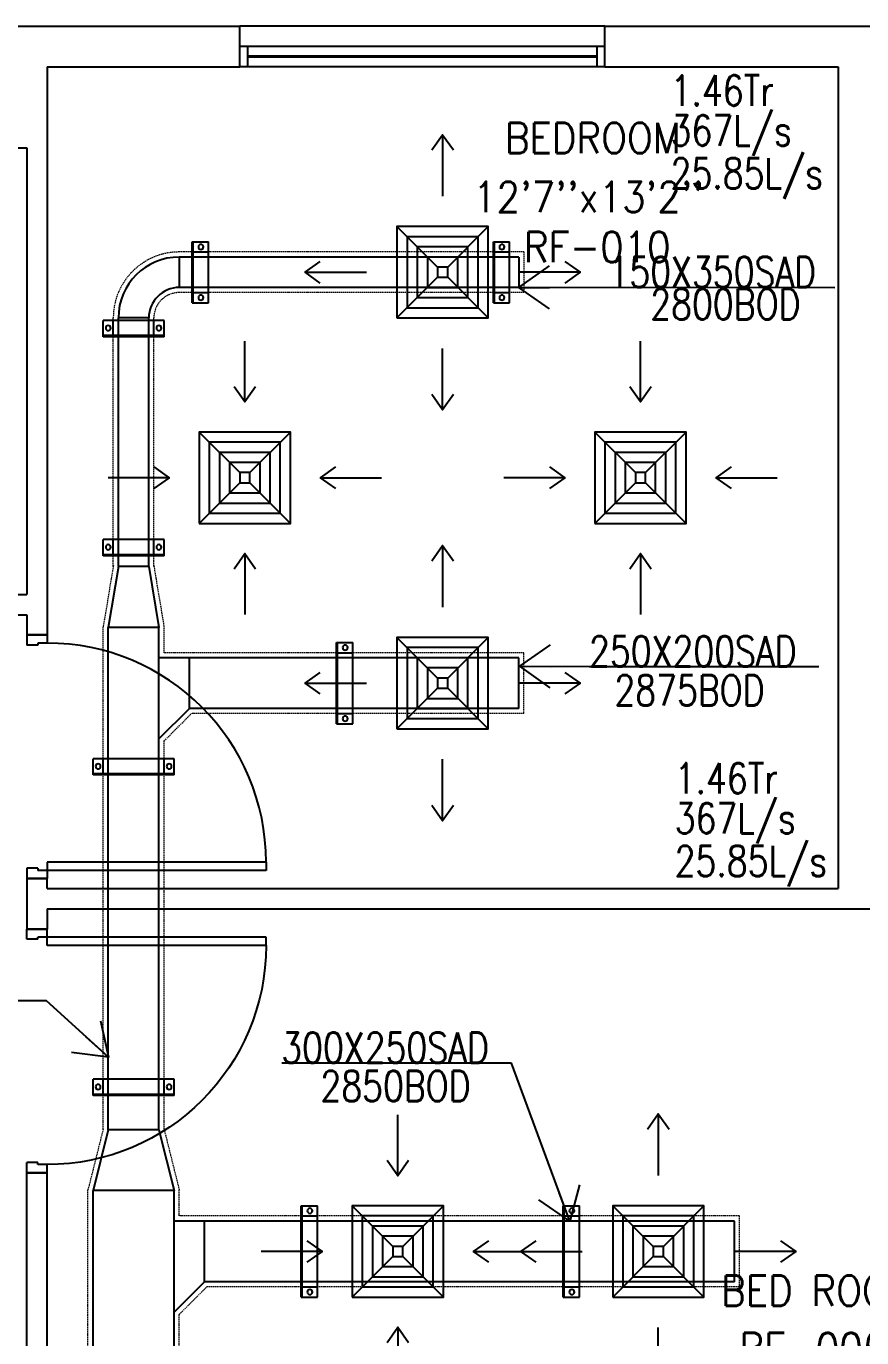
# Model space of a CAD drawing. Header units: millimetres. Extents: x -1288794 to 2153086, y -2701644 to -1335282.
# Drawn here: x 1832283 to 1836401, y -1479744 to -1473280 of the extents above; entities that cross this region are included whole.
import ezdxf

# ---------------------------------------------------------------- set-up
doc = ezdxf.new("R2010")
doc.units = ezdxf.units.MM
doc.header["$LTSCALE"] = 100
doc.linetypes.add('HIDDEN', pattern=[9.524999999999999, 6.349999999999999, -3.174999999999999])
for name, color, linetype in [('A-ANNO-TEXT', 8, 'Continuous'), ('A-DOOR', 4, 'Continuous'), ('A-GLAZ', 5, 'Continuous'), ('A-WALL-FULL', 8, 'Continuous'), ('AC-SAD', 3, 'Continuous'), ('AC-SAD TEXT', 3, 'Continuous'), ('M-HANGER', 30, 'Continuous'), ('RAD RIGHT', 1, 'Continuous'), ('SAD RIGHT', 3, 'Continuous')]:
    doc.layers.add(name, color=color, linetype=linetype)
doc.layers.add('INSULATION', color=1, linetype='Continuous', lineweight=5)
doc.styles.add('ROMANS', font='romans.shx', dxfattribs={"width": 0.8})
doc.styles.add('SIMPLEX', font='simplex.shx', dxfattribs={"width": 0.8})
doc.dimstyles.new('100 of DIM2', dxfattribs={"dimscale": 0, "dimtxt": 200, "dimasz": 150, "dimexe": 75, "dimexo": 200, "dimgap": 75, "dimtad": 1, "dimdec": 0, "dimrnd": 5, "dimzin": 0, "dimdsep": 46, "dimtxsty": 'ROMANS', "dimblk": 'ARCHTICK', "dimcen": 100, "dimclrd": 94, "dimclre": 94, "dimclrt": 2, "dimadec": 0, "dimazin": 0, "dimtfac": 1, "dimtdec": 0, "dimtofl": 0, "dimtmove": 2, "dimatfit": 3, "dimldrblk": 'OPEN90', "dimfxl": 75, "dimtolj": 1, "dimtzin": 0, "dimarcsym": 0})

# ---------------------------------------------------------------- blocks, each defined once
blk = doc.blocks.new('D-120-R1')
for p, q in [((-80.00000000005821, 1180.000000000058), (-40.00000000005821, 1180.000000000058)), ((-80.00000000005821, 1180.000000000029), (-80, 100.0000000000291)), ((-40.00000000005821, 1180.000000000058), (-40, 55.0000000000291)), ((-1200, 100), (-1160, 100)), ((-1200, 100), (-1200, -5.82077e-11)), ((-1160, 100), (-1160, 54.9999999999709)), ((-80, 100.0000000000291), (0, 100.0000000000582)), ((0, 100.0000000000582), (0, 0)), ((-1160, 54.9999999999709), (-1150, 55)), ((-1150, 55), (-1150, -5.82077e-11)), ((-50, 55.0000000000291), (-40, 55.0000000000291)), ((-50, 55.0000000000291), (-50, 0)), ((-50, 0), (0, 0)), ((-1200, -5.82077e-11), (-1150, -5.82077e-11))]:
    blk.add_line(p, q)
at = {"linetype": 'Continuous'}
blk.add_arc((-80, 100.0000000000291), 1080, 90.00000000000308, 180.0000000000015, dxfattribs=at)
blk = doc.blocks.new('W-180')
for p, q in [((1800, 100.000000000007), (0, 100)), ((40, 0), (40, 100)), ((1759.999999999854, 100.0000000000064), (1760, 7.5318e-12)), ((1800, 6.9917e-12), (0, 0))]:
    blk.add_line(p, q)
at = {"linetype": 'Continuous'}
for p, q in [((1759.999999999923, 53.0000000000036), (40, 52.99999999998624)), ((1759.999999999932, 47.00000000000357), (40, 46.99999999998624))]:
    blk.add_line(p, q, dxfattribs=at)
blk = doc.blocks.new('_ArchTick')
at = {"color": 0, "linetype": 'ByBlock', "const_width": 0.15}
blk.add_lwpolyline([(-0.5, -0.5), (0.5, 0.5)], dxfattribs=at)
blk = doc.blocks.new('*U289')
at = {"linetype": 'Continuous'}
for p, q in [((-37.50000000000023, -171.1433624571628), (-37.49999999999302, 228.8566375428927)), ((42.49999999999972, 228.8566375428927), (-37.50000000000028, 228.8566375428927)), ((37.49999999999977, -171.1433624571647), (37.500000000007, 228.8566375428927)), ((42.49999999999977, -171.1433624571647), (42.50000000000698, 228.8566375428927)), ((42.49999999999994, 178.8566375428927), (-37.50000000000006, 178.8566375428927)), ((42.49999999999247, -121.1433624571647), (-37.50000000000752, -121.1433624571628)), ((42.49999999999247, -171.1433624571647), (-37.50000000000752, -171.1433624571628))]:
    blk.add_line(p, q, dxfattribs=at)
for centre in [(-2.859934511434403e-13, 203.8566375428927), (-7.514475905689485e-12, -146.1433624571647)]:
    blk.add_circle(centre, 12.5, dxfattribs=at)
blk = doc.blocks.new('*U290')
at = {"linetype": 'Continuous'}
for p, q in [((-37.50000000000024, -179.5471090764013), (-37.49999999999302, 220.4528909235378)), ((42.49999999999971, 220.4528909235378), (-37.50000000000029, 220.4528909235378)), ((37.49999999999976, -179.5471090764032), (37.50000000000699, 220.4528909235378)), ((42.49999999999976, -179.5471090764032), (42.50000000000698, 220.4528909235378)), ((42.49999999999994, 170.4528909235378), (-37.50000000000006, 170.4528909235378)), ((42.49999999999246, -129.5471090764032), (-37.50000000000752, -129.5471090764013)), ((42.49999999999246, -179.5471090764032), (-37.50000000000752, -179.5471090764013))]:
    blk.add_line(p, q, dxfattribs=at)
for centre in [(-2.913225216616411e-13, 195.4528909235378), (-7.519804976207685e-12, -154.5471090764032)]:
    blk.add_circle(centre, 12.5, dxfattribs=at)
blk = doc.blocks.new('*U291')
at = {"linetype": 'Continuous'}
for p, q in [((-37.50000000000023, -152.1903610192212), (-37.49999999999307, 147.8096389806015)), ((42.49999999999967, 147.8096389806015), (-37.50000000000033, 147.8096389806015)), ((37.49999999999977, -152.1903610192231), (37.50000000000695, 147.8096389806015)), ((42.49999999999977, -152.1903610192231), (42.50000000000693, 147.8096389806015)), ((42.49999999999989, 97.80963898060148), (-37.50000000000011, 97.80963898060148)), ((42.49999999999248, -102.1903610192231), (-37.50000000000751, -102.1903610192212)), ((42.49999999999248, -152.1903610192231), (-37.50000000000751, -152.1903610192212))]:
    blk.add_line(p, q, dxfattribs=at)
for centre in [(-3.343991750170971e-13, 122.8096389806015), (-7.503373675443233e-12, -127.1903610192231)]:
    blk.add_circle(centre, 12.5, dxfattribs=at)
blk = doc.blocks.new('*U292')
at = {"linetype": 'Continuous'}
for p, q in [((-37.50000000000021, -111.4740904114415), (-37.49999999999304, 188.5259095884976)), ((42.49999999999969, 188.5259095884976), (-37.50000000000031, 188.5259095884976)), ((42.49999999999991, 138.5259095884976), (-37.50000000000009, 138.5259095884976)), ((37.49999999999979, -111.4740904114434), (37.50000000000697, 188.5259095884976)), ((42.49999999999979, -111.4740904114434), (42.50000000000696, 188.5259095884976)), ((42.4999999999925, -61.4740904114434), (-37.50000000000749, -61.47409041144149)), ((42.4999999999925, -111.4740904114434), (-37.50000000000749, -111.4740904114415))]:
    blk.add_line(p, q, dxfattribs=at)
for centre in [(-3.099742684753437e-13, 163.5259095884976), (-7.47894876890148e-12, -86.4740904114434)]:
    blk.add_circle(centre, 12.5, dxfattribs=at)
blk = doc.blocks.new('*U296')
at = {"linetype": 'Continuous'}
for p, q in [((-37.50000000000026, -201.5569319976466), (-37.49999999999301, 248.4430680022924)), ((42.49999999999972, 248.4430680022924), (-37.50000000000028, 248.4430680022924)), ((42.49999999999995, 198.4430680022924), (-37.50000000000005, 198.4430680022924)), ((37.49999999999974, -201.5569319976485), (37.50000000000701, 248.4430680022924)), ((42.49999999999974, -201.5569319976485), (42.50000000000699, 248.4430680022924)), ((42.49999999999245, -151.5569319976485), (-37.50000000000754, -151.5569319976466)), ((42.49999999999245, -201.5569319976485), (-37.50000000000754, -201.5569319976466))]:
    blk.add_line(p, q, dxfattribs=at)
for centre in [(-2.744471316873387e-13, 223.4430680022924), (-7.532683563293337e-12, -176.5569319976485)]:
    blk.add_circle(centre, 12.5, dxfattribs=at)
blk = doc.blocks.new('*U297')
at = {"linetype": 'Continuous'}
for p, q in [((-37.50000000000028, -224.99999977485), (-37.49999999999302, 225.0000002248562)), ((42.49999999999971, 225.0000002248562), (-37.50000000000029, 225.0000002248562)), ((37.49999999999972, -224.9999997748519), (37.50000000000699, 225.0000002248562)), ((42.49999999999972, -224.9999997748519), (42.50000000000698, 225.0000002248562)), ((42.49999999999994, 175.0000002248562), (-37.50000000000006, 175.0000002248562)), ((42.49999999999243, -174.9999997748519), (-37.50000000000755, -174.99999977485)), ((42.49999999999243, -224.9999997748519), (-37.50000000000755, -224.99999977485))]:
    blk.add_line(p, q, dxfattribs=at)
for centre in [(-2.882138971926906e-13, 200.0000002248562), (-7.546450328798689e-12, -199.9999997748519)]:
    blk.add_circle(centre, 12.5, dxfattribs=at)
blk = doc.blocks.new('*U295')
at = {"linetype": 'Continuous'}
for p, q in [((-37.50000000000026, -199.9999999997644), (-37.49999999999304, 199.9999999999418)), ((42.49999999999969, 199.9999999999418), (-37.50000000000031, 199.9999999999418)), ((37.49999999999974, -199.9999999997663), (37.50000000000698, 199.9999999999418)), ((42.49999999999974, -199.9999999997663), (42.50000000000696, 199.9999999999418)), ((42.49999999999992, 149.9999999999418), (-37.50000000000008, 149.9999999999418)), ((42.49999999999245, -149.9999999997663), (-37.50000000000754, -149.9999999997644)), ((42.49999999999245, -199.9999999997663), (-37.50000000000754, -199.9999999997644))]:
    blk.add_line(p, q, dxfattribs=at)
for centre in [(-3.033129303275928e-13, 174.9999999999418), (-7.531795384873637e-12, -174.9999999997663)]:
    blk.add_circle(centre, 12.5, dxfattribs=at)
blk = doc.blocks.new('*U293')
at = {"linetype": 'Continuous'}
for p, q in [((-37.50000000000023, -147.8221299364205), (-37.49999999999307, 152.1778700635186)), ((42.49999999999967, 152.1778700635186), (-37.50000000000033, 152.1778700635186)), ((37.49999999999977, -147.8221299364224), (37.50000000000695, 152.1778700635186)), ((42.49999999999977, -147.8221299364224), (42.50000000000693, 152.1778700635186)), ((42.49999999999989, 102.1778700635186), (-37.50000000000011, 102.1778700635186)), ((42.49999999999248, -97.82212993642236), (-37.50000000000751, -97.82212993642045)), ((42.49999999999248, -147.8221299364224), (-37.50000000000751, -147.8221299364205))]:
    blk.add_line(p, q, dxfattribs=at)
for centre in [(-3.317346397579968e-13, 127.1778700635186), (-7.500709140184133e-12, -122.8221299364224)]:
    blk.add_circle(centre, 12.5, dxfattribs=at)
blk = doc.blocks.new('*U294')
at = {"linetype": 'Continuous'}
for p, q in [((-37.50000000000021, -133.0489760409083), (-37.49999999999305, 166.9510239590309)), ((42.49999999999968, 166.9510239590309), (-37.50000000000032, 166.9510239590309)), ((37.49999999999979, -133.0489760409102), (37.50000000000696, 166.9510239590309)), ((42.49999999999979, -133.0489760409102), (42.50000000000695, 166.9510239590309)), ((42.49999999999991, 116.9510239590309), (-37.50000000000009, 116.9510239590309)), ((42.49999999999249, -83.04897604091016), (-37.5000000000075, -83.04897604090826)), ((42.49999999999249, -133.0489760409102), (-37.5000000000075, -133.0489760409083))]:
    blk.add_line(p, q, dxfattribs=at)
for centre in [(-3.228528555609955e-13, 141.9510239590309), (-7.491827355987131e-12, -108.0489760409102)]:
    blk.add_circle(centre, 12.5, dxfattribs=at)
blk = doc.blocks.new('SD RIGHT')
at = {"layer": 'SAD RIGHT'}
for p, q in [((-225.0000000130385, 224.9999989583157), (-25.00000001303852, 24.9999989583157)), ((225, 224.9999989583157), (24.99999902606942, 24.99999993224628)), ((-25, -25.0000010416843), (-225, -225.0000010416843)), ((225, -224.9999988633208), (24.99999902606942, -24.99999983725138))]:
    blk.add_line(p, q, dxfattribs=at)
for points in [[(-225, -225.0000010416843), (225, -225.0000010416843), (225, 224.9999989583157), (-225, 224.9999989583157)], [(-175, -175.0000010416843), (175, -175.0000010416843), (175, 174.9999989583157), (-175, 174.9999989583157)], [(-125, -125.0000010416843), (125, -125.0000010416843), (125, 124.9999989583157), (-125, 124.9999989583157)], [(-75, -75.0000010416843), (75, -75.0000010416843), (75, 74.9999989583157), (-75, 74.9999989583157)], [(-25, -25.0000010416843), (25, -25.0000010416843), (25, 24.9999989583157), (-25, 24.9999989583157)]]:
    blk.add_lwpolyline(points, close=True, dxfattribs=at)
for points in [[(-2.218100628785588e-06, 677.8050755678596), (-7.435058485549817e-07, 375.0000000409782)], [(-677.8050755268814, -1.041684299707413e-06), (-375, -1.041684299707413e-06)], [(677.8050755268814, -1.041684299707413e-06), (375, -1.041684299707413e-06)], [(4.383425614766576e-06, -677.8050754859032), (2.908830834535969e-06, -374.9999999590218)]]:
    blk.add_leader(points, dimstyle='100 of DIM2', override={"dimscale": 1, "dimasz": 75, "dimtad": 0, "dimclrd": 256, "dimfxl": 0.2}, dxfattribs=at)
blk = doc.blocks.new('RAD RIGHT CENTER')
at = {"layer": 'RAD RIGHT'}
for p, q in [((-224.9999997179257, 224.999999381369), (-24.99999971792568, 24.99999938136898)), ((225.0000002820743, 224.999999381369), (25.00000028207432, 24.99999938136898)), ((-24.99999971792568, -25.00000061863102), (-224.9999997179257, -225.000000618631)), ((25.00000028207432, -25.00000061863102), (225.0000002820743, -225.000000618631))]:
    blk.add_line(p, q, dxfattribs=at)
for points in [[(-224.9999997179257, -225.000000618631), (225.0000002820743, -225.000000618631), (225.0000002820743, 224.999999381369), (-224.9999997179257, 224.999999381369)], [(-174.9999997179257, -175.000000618631), (175.0000002820743, -175.000000618631), (175.0000002820743, 174.999999381369), (-174.9999997179257, 174.999999381369)], [(-124.9999997179257, -125.000000618631), (125.0000002820743, -125.000000618631), (125.0000002820743, 124.999999381369), (-124.9999997179257, 124.999999381369)], [(-74.99999971792568, -75.00000061863102), (75.00000028207432, -75.00000061863102), (75.00000028207432, 74.99999938136898), (-74.99999971792568, 74.99999938136898)], [(-24.99999971792568, -25.00000061863102), (25.00000028207432, -25.00000061863102), (25.00000028207432, 24.99999938136898), (-24.99999971792568, 24.99999938136898)]]:
    blk.add_lwpolyline(points, close=True, dxfattribs=at)
for points in [[(2.820743247866631e-07, 373.4068821851683), (2.820743247866631e-07, 673.4068821851683)], [(-373.406882521725, -6.186310201883316e-07), (-673.406882521725, -6.186310201883316e-07)], [(373.4068830858737, -6.186310201883316e-07), (673.4068830858737, -6.186310201883316e-07)], [(2.820743247866631e-07, -373.4068834224304), (2.820743247866631e-07, -673.4068834224304)]]:
    blk.add_leader(points, dimstyle='100 of DIM2', override={"dimscale": 1, "dimasz": 75, "dimtad": 0, "dimclrd": 1, "dimfxl": 0.2}, dxfattribs=at)

msp = doc.modelspace()

# ---------------------------------------------------------------- linework, layer by layer
at = {"layer": 'A-GLAZ', "ltscale": 3}
msp.add_line((1835135.257979919, -1473279.87859477), (1833335.257979919, -1473279.878594769), dxfattribs=at)
at = {"layer": 'A-WALL-FULL', "ltscale": 3}
for p, q in [((1832185.257979919, -1473279.87859477), (1833335.257979919, -1473279.87859477)), ((1833335.257979919, -1473479.87859477), (1833335.257979919, -1473279.87859477)), ((1835135.257979919, -1473279.87859477), (1836485.257979919, -1473279.878594771)), ((1835135.257979919, -1473479.87859477), (1835135.257979919, -1473279.87859477)), ((1832385.257979919, -1473479.87859477), (1833335.257979919, -1473479.87859477)), ((1832385.257979919, -1473479.87859477), (1832385.257979919, -1476279.87859477)), ((1835135.257979919, -1473479.878594771), (1836285.257979919, -1473479.878594771)), ((1836285.257979919, -1473479.878594771), (1836285.257979919, -1477529.87859477)), ((1831685.257979919, -1473879.87859477), (1832285.257979919, -1473879.87859477)), ((1832285.257979919, -1473879.87859477), (1832285.257979919, -1476079.87859477)), ((1832185.257979919, -1476079.87859477), (1832285.257979919, -1476079.87859477)), ((1832185.257979919, -1476179.87859477), (1832285.257979919, -1476179.87859477)), ((1832285.257979919, -1476179.87859477), (1832285.257979919, -1476279.87859477)), ((1832285.257979919, -1476279.87859477), (1832385.257979919, -1476279.87859477)), ((1832285.257979919, -1477479.87859477), (1832285.257979919, -1477729.87859477)), ((1832285.257979919, -1477479.87859477), (1832385.257979919, -1477479.87859477)), ((1832385.257979919, -1477529.87859477), (1832385.257979919, -1477479.87859477)), ((1832385.257979919, -1477529.87859477), (1836285.257979919, -1477529.87859477)), ((1832385.257979919, -1477629.87859477), (1836535.257979918, -1477629.87859477)), ((1832385.257979919, -1477629.87859477), (1832385.257979919, -1477729.87859477)), ((1832285.257979919, -1477729.87859477), (1832385.257979919, -1477729.87859477)), ((1832285.257979919, -1478929.87859477), (1832385.257979919, -1478929.87859477)), ((1832285.257979919, -1480929.878594822), (1832285.257979919, -1478929.87859477)), ((1832385.257979919, -1480929.878594822), (1832385.257979919, -1478929.87859477))]:
    msp.add_line(p, q, dxfattribs=at)
at = {"layer": 'AC-SAD'}
for p, q in [((1834710.257979919, -1474417.378594771), (1833036.990741255, -1474417.378594771)), ((1833036.990741255, -1474417.378594771), (1833036.990741255, -1474567.378594771)), ((1834710.257979919, -1474417.378594771), (1834710.257979919, -1474567.378594771)), ((1834710.257979919, -1474567.378594771), (1833036.991015781, -1474567.378594771)), ((1832736.991015781, -1475942.378595812), (1832736.991015781, -1474717.378594771)), ((1832886.991015781, -1474717.378594771), (1832736.991015781, -1474717.378594771)), ((1832886.991015781, -1475942.378595812), (1832886.991015781, -1474717.378594771)), ((1832736.991015781, -1475942.378595812), (1832686.991015781, -1476242.378595812)), ((1832886.991015781, -1475942.378595812), (1832736.991015781, -1475942.378595812)), ((1832886.991015781, -1475942.378595812), (1832936.991015781, -1476242.378595812)), ((1832686.991015781, -1478718.095507658), (1832686.991015781, -1476242.378595812)), ((1832936.991015781, -1476242.378595812), (1832686.991015781, -1476242.378595812)), ((1832936.991015781, -1478718.095507658), (1832936.991015781, -1476242.378595812)), ((1834710.257979919, -1476392.378595812), (1832936.991015781, -1476392.378595812)), ((1833086.991015781, -1476642.378595812), (1833086.991015781, -1476392.378595812)), ((1834710.257979919, -1476642.378595812), (1834710.257979919, -1476392.378595812)), ((1832936.991015781, -1476792.378595812), (1833086.991015781, -1476642.378595812)), ((1834710.257979919, -1476642.378595812), (1833086.991015781, -1476642.378595812)), ((1832686.991015781, -1478718.095507658), (1832611.991015781, -1479018.095507659)), ((1832936.991015781, -1478718.095507658), (1832686.991015781, -1478718.095507658)), ((1832936.991015781, -1478718.095507658), (1833011.991015781, -1479018.095507657)), ((1832611.991015781, -1481211.70690436), (1832611.991015781, -1479018.095507659)), ((1833011.991015781, -1479018.095507658), (1832611.991015781, -1479018.095507658)), ((1833011.991015781, -1481211.70690436), (1833011.991015781, -1479018.095507657)), ((1835773.429498202, -1479168.095508629), (1833011.991015781, -1479168.095507658)), ((1833161.991015781, -1479468.095507711), (1833161.991015781, -1479168.095507711)), ((1835773.429498096, -1479468.095508629), (1835773.429498202, -1479168.095508629)), ((1833011.991015781, -1479618.095507658), (1833161.991015781, -1479468.095507711)), ((1835773.429498096, -1479468.095508629), (1833161.991015781, -1479468.095507711))]:
    msp.add_line(p, q, dxfattribs=at)
for radius in [300, 150]:
    msp.add_arc((1833036.991015781, -1474717.378594771, 1.217426102954879e-09), radius, 90, 180, dxfattribs=at)
at = {"layer": 'INSULATION', "linetype": 'HIDDEN', "ltscale": 0.01}
for p, q in [((1834735.257979919, -1474392.378594771), (1833036.990741255, -1474392.378594771)), ((1834735.257979919, -1474392.378594771), (1834735.257979919, -1474592.378594771)), ((1834735.257979919, -1474592.378594771), (1833036.991015781, -1474592.378594771)), ((1832711.991015781, -1475942.378595812), (1832711.991015781, -1474717.378594771)), ((1832911.991015781, -1475942.378595812), (1832911.991015781, -1474717.378594771)), ((1832712.331167685, -1475938.268621129), (1832661.991015781, -1476240.309532554)), ((1832911.650863877, -1475938.268621129), (1832961.991015781, -1476240.309532554)), ((1832661.991015781, -1478715.017867018), (1832661.991015781, -1476240.309532554)), ((1832961.991015781, -1476367.378595812), (1832961.991015781, -1476240.309532554)), ((1834735.257979919, -1476367.378595812), (1832961.991015781, -1476367.378595812)), ((1834735.257979919, -1476667.378595812), (1834735.257979919, -1476367.378595812)), ((1832961.991015781, -1476802.733934871), (1833097.346354841, -1476667.378595812)), ((1834735.257979919, -1476667.378595812), (1833097.346354841, -1476667.378595812)), ((1832961.991015781, -1478715.017867018), (1832961.991015781, -1476802.733934871)), ((1832661.991015781, -1478715.017867018), (1832586.991015781, -1479015.017867018)), ((1832961.991015781, -1478715.017867018), (1833036.991015781, -1479015.017867017)), ((1832586.991015781, -1481201.3515653), (1832586.991015781, -1479015.017867018)), ((1833036.991015781, -1479143.095507667), (1833036.991015781, -1479015.017867017)), ((1835798.42949821, -1479143.095508638), (1833036.991015781, -1479143.095507667)), ((1835798.429498087, -1479493.095508638), (1835798.42949821, -1479143.095508638)), ((1833036.991015781, -1479628.45084672), (1833172.346354834, -1479493.095507715)), ((1835798.429498087, -1479493.095508638), (1833172.346354834, -1479493.095507715)), ((1833036.991015781, -1481201.3515653), (1833036.991015781, -1479628.45084672))]:
    msp.add_line(p, q, dxfattribs=at)
for radius in [325, 125]:
    msp.add_arc((1833036.991015781, -1474717.378594771, 1.217426102954879e-09), radius, 90, 180, dxfattribs=at)

# ---------------------------------------------------------------- block references
at = {"layer": 'A-DOOR', "ltscale": 3, "rotation": 270}
msp.add_blockref('D-120-R1', (1832285.257979919, -1477479.87859477), dxfattribs=at)
at = {"layer": 'A-DOOR', "ltscale": 3, "xscale": -1, "rotation": 270}
msp.add_blockref('D-120-R1', (1832285.257979919, -1477729.87859477), dxfattribs=at)
at = {"layer": 'A-GLAZ', "ltscale": 3}
msp.add_blockref('W-180', (1833335.257979919, -1473479.87859477), dxfattribs=at)
at = {"layer": 'M-HANGER', "xscale": -1}
for name, p in [('*U293', (1833143.726213846, -1474494.556464835)), ('*U294', (1834627.907141487, -1474509.32961873)), ('*U295', (1833854.968017368, -1476517.378595812)), ('*U296', (1833680.633864278, -1479341.538576437)), ('*U297', (1834972.001854539, -1479318.09550905))]:
    msp.add_blockref(name, p, dxfattribs=at)
at = {"layer": 'M-HANGER', "xscale": -1, "rotation": 90}
for name, p in [('*U292', (1832850.51692537, -1474767.301636115)), ('*U291', (1832809.800654761, -1475847.378594822)), ('*U290', (1832832.443906704, -1476927.378594822)), ('*U289', (1832840.847653324, -1478507.378594822))]:
    msp.add_blockref(name, p, dxfattribs=at)
at = {"layer": 'RAD RIGHT'}
for p in [(1833360.257979637, -1475504.878594152), (1835310.257979637, -1475504.878594152), (1834114.282019929, -1479318.095508011)]:
    msp.add_blockref('RAD RIGHT CENTER', p, dxfattribs=at)
at = {"layer": 'SAD RIGHT'}
for p in [(1834335.257979919, -1474492.37859373), (1834335.257979919, -1476517.37859477), (1835398.429498149, -1479318.095507588)]:
    msp.add_blockref('SD RIGHT', p, dxfattribs=at)

# ---------------------------------------------------------------- texts
at = {"layer": 'A-ANNO-TEXT', "style": 'ROMANS', "width": 0.9}
for s, p in [('BEDROOM', (1834642.251644143, -1473905.792751087)), ("12'7''x13'2''", (1834485.315280383, -1474196.323128463)), ('RF-010', (1834735.858122631, -1474442.919633758)), ('BED ROOM', (1835708.182391023, -1479586.430783733)), ('RF-006', (1835798.571754516, -1479869.558970131))]:
    msp.add_text(s, height=150, dxfattribs=at).set_placement(p)
at = {"layer": 'AC-SAD TEXT', "style": 'SIMPLEX', "width": 0.8}
for s, p in [('1.46Tr', (1835458.929487085, -1473671.69630702)), ('367L/s', (1835458.929487085, -1473868.562954167)), ('25.85L/s', (1835458.929487085, -1474079.834680145)), ('150X350SAD', (1835152.773657102, -1474566.236882399)), ('2800BOD', (1835358.68446682, -1474724.69586541)), ('250X200SAD', (1835056.825966593, -1476435.989810275)), ('2875BOD', (1835181.846922088, -1476627.491911746)), ('1.46Tr', (1835478.954772877, -1477061.190664247)), ('367L/s', (1835478.954772877, -1477258.057311394)), ('25.85L/s', (1835478.954772877, -1477469.329037372)), ('300X250SAD', (1833539.85855186, -1478389.270911148)), ('2850BOD', (1833732.808636595, -1478578.147633668))]:
    msp.add_text(s, height=150, dxfattribs=at).set_placement(p)

# ---------------------------------------------------------------- leaders
at = {"layer": 'AC-SAD TEXT'}
for points in [[(1834711.459416433, -1474567.137960138), (1835177.310377322, -1474566.236882399), (1836268.779745451, -1474567.865306004)], [(1834716.294728042, -1476434.068688266), (1835056.825966593, -1476435.989810275), (1836188.917234516, -1476435.989810275)], [(1832687.973605924, -1478360.898246589), (1832382.791453077, -1478082.333541748), (1831257.084068683, -1478082.333541748)], [(1834961.801608894, -1479168.095509969), (1834674.17376202, -1478389.839053804), (1833542.269632851, -1478389.556563982)]]:
    msp.add_leader(points, dimstyle='100 of DIM2', override={"dimscale": 1, "dimtad": 0, "dimfxl": 0.2}, dxfattribs=at)

doc.saveas('drawing.dxf')
